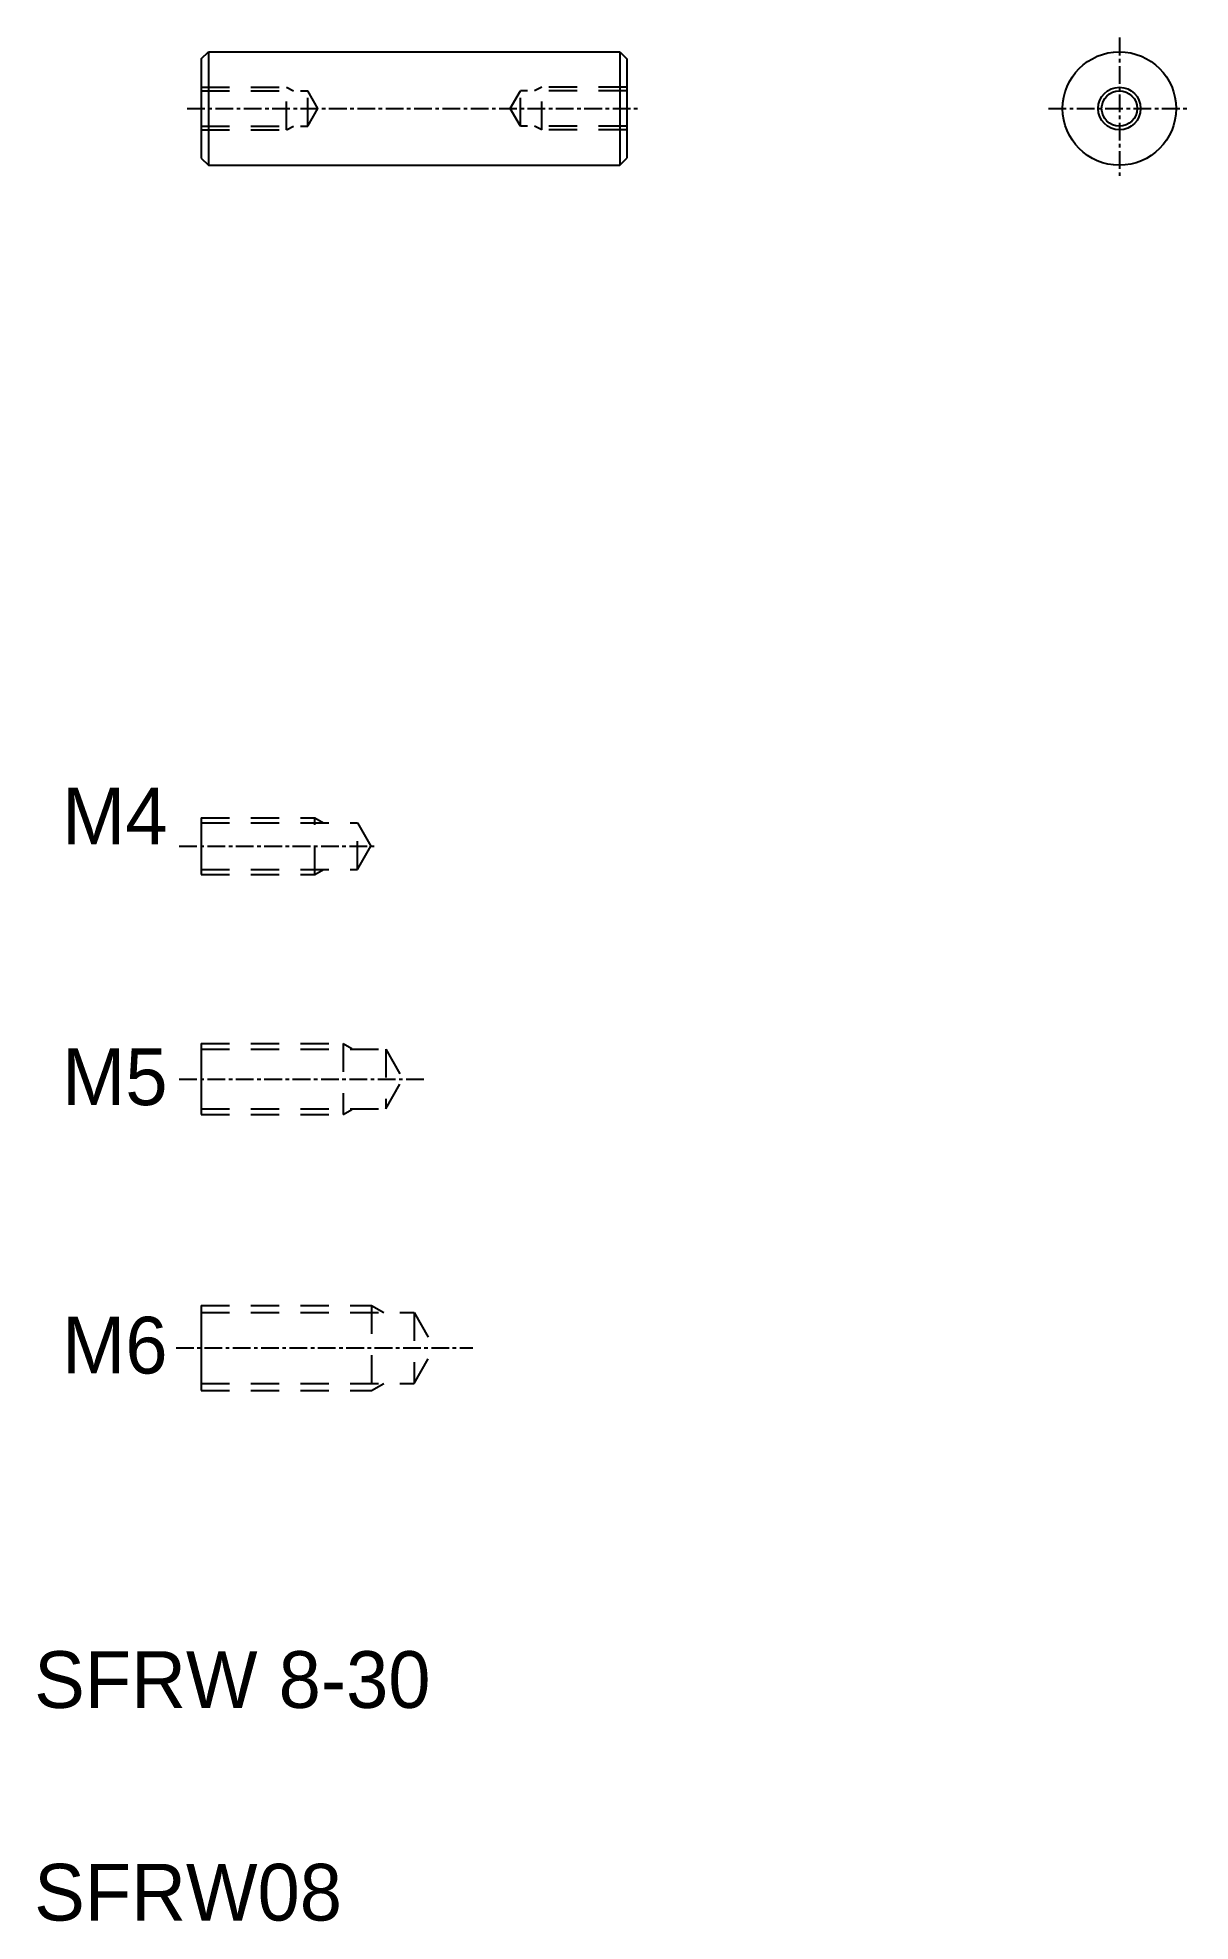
# Model space of a CAD drawing. Extents: x 142 to 224, y 72 to 205.
import ezdxf

# ---------------------------------------------------------------- set-up
doc = ezdxf.new("R2010")
doc.units = 0
doc.linetypes.add('CENTER', pattern=[2, 1.25, -0.25, 0.25, -0.25])
doc.linetypes.add('DASHED', pattern=[3.5, 2, -1.5])
doc.layers.get('0').update_dxf_attribs({"linetype": 'CONTINUOUS'})
doc.layers.add('CENTER', color=1, linetype='CENTER')

msp = doc.modelspace()

# ---------------------------------------------------------------- linework, layer by layer
at = {"color": 7, "linetype": 'CONTINUOUS'}
for p, q in [((153.81, 203.51), (154.31, 204.01)), ((153.81, 203.51), (153.81, 196.51)), ((154.31, 204.01), (154.31, 196.01)), ((154.31, 204.01), (183.31, 204.01)), ((183.31, 204.01), (183.31, 196.01)), ((183.31, 204.01), (183.81, 203.51)), ((183.81, 203.51), (183.81, 196.51)), ((153.81, 196.51), (154.31, 196.01)), ((154.31, 196.01), (183.31, 196.01)), ((183.31, 196.01), (183.81, 196.51)), ((153.81, 149.98), (153.81, 145.98)), ((153.81, 134.05), (153.81, 129.05)), ((153.81, 115.58), (153.81, 109.58))]:
    msp.add_line(p, q, dxfattribs=at)
at = {"color": 3, "linetype": 'DASHED'}
for p, q in [((153.81, 201.51), (159.81, 201.51)), ((153.81, 201.26), (161.31, 201.26)), ((159.81, 198.51), (159.81, 201.51)), ((159.81, 201.51), (160.31, 201.26)), ((161.31, 198.76), (161.31, 201.26)), ((162.03, 200.01), (161.31, 201.26)), ((175.59, 200.01), (176.31, 201.26)), ((176.31, 198.76), (176.31, 201.26)), ((183.81, 201.26), (176.31, 201.26)), ((177.81, 201.51), (177.31, 201.26)), ((177.81, 198.51), (177.81, 201.51)), ((183.81, 201.51), (177.81, 201.51)), ((161.31, 198.76), (162.03, 200.01)), ((176.31, 198.76), (175.59, 200.01)), ((153.81, 198.76), (161.31, 198.76)), ((153.81, 198.51), (159.81, 198.51)), ((159.81, 198.51), (160.31, 198.76)), ((183.81, 198.76), (176.31, 198.76)), ((177.81, 198.51), (177.31, 198.76)), ((183.81, 198.51), (177.81, 198.51)), ((153.81, 149.98), (161.81, 149.98)), ((153.81, 149.63), (164.81, 149.63)), ((161.81, 149.98), (162.42, 149.63)), ((161.81, 145.98), (161.81, 149.98)), ((164.81, 146.33), (164.81, 149.63)), ((164.81, 149.63), (165.77, 147.98)), ((164.81, 146.33), (165.77, 147.98)), ((153.81, 146.33), (164.81, 146.33)), ((161.81, 145.98), (162.42, 146.33)), ((153.81, 145.98), (161.81, 145.98)), ((153.81, 134.05), (163.81, 134.05)), ((153.81, 133.65), (166.81, 133.65)), ((163.81, 134.05), (163.81, 129.05)), ((163.81, 134.05), (164.42, 133.7)), ((166.81, 133.65), (168.03, 131.55)), ((166.81, 133.65), (166.81, 129.45)), ((166.81, 129.45), (168.03, 131.55)), ((153.81, 129.45), (166.81, 129.45)), ((153.81, 129.05), (163.81, 129.05)), ((163.81, 129.05), (164.42, 129.4)), ((153.81, 115.58), (165.81, 115.58)), ((153.81, 115.08), (168.81, 115.08)), ((165.81, 115.58), (165.81, 109.58)), ((165.81, 115.58), (166.68, 115.08)), ((168.81, 115.08), (170.26, 112.58)), ((168.81, 115.08), (168.81, 110.08)), ((168.81, 110.08), (170.26, 112.58)), ((153.81, 110.08), (168.81, 110.08)), ((153.81, 109.58), (165.81, 109.58)), ((165.81, 109.58), (166.68, 110.08))]:
    msp.add_line(p, q, dxfattribs=at)
for p, q in [((183.81, 201.76), (183.81, 201.76)), ((183.81, 200.01), (183.81, 200.01))]:
    msp.add_line(p, q)
at = {"color": 7, "linetype": 'CONTINUOUS'}
for radius in [4, 1.25]:
    msp.add_circle((218.53, 200.01), radius, dxfattribs=at)
at = {"color": 3, "linetype": 'CONTINUOUS'}
msp.add_circle((218.53, 200.01), 1.5, dxfattribs=at)
at = {"layer": 'CENTER', "color": 1, "linetype": 'CENTER'}
for p, q in [((218.53, 205.01), (218.53, 195.01)), ((152.81, 200.01), (184.81, 200.01)), ((213.53, 200.01), (223.53, 200.01)), ((152.25, 147.98), (166.21, 147.98)), ((152.25, 131.55), (169.51, 131.55)), ((152.03, 112.58), (172.96, 112.58))]:
    msp.add_line(p, q, dxfattribs=at)

# ---------------------------------------------------------------- texts
for s, p in [('M4', (144, 148.1)), ('M5', (144, 129.71)), ('M6', (144, 110.78)), ('SFRW 8-30', (142.03, 87.19)), ('SFRW08', (142.03, 72.19))]:
    msp.add_text(s, height=4).set_placement(p)

doc.saveas('drawing.dxf')
